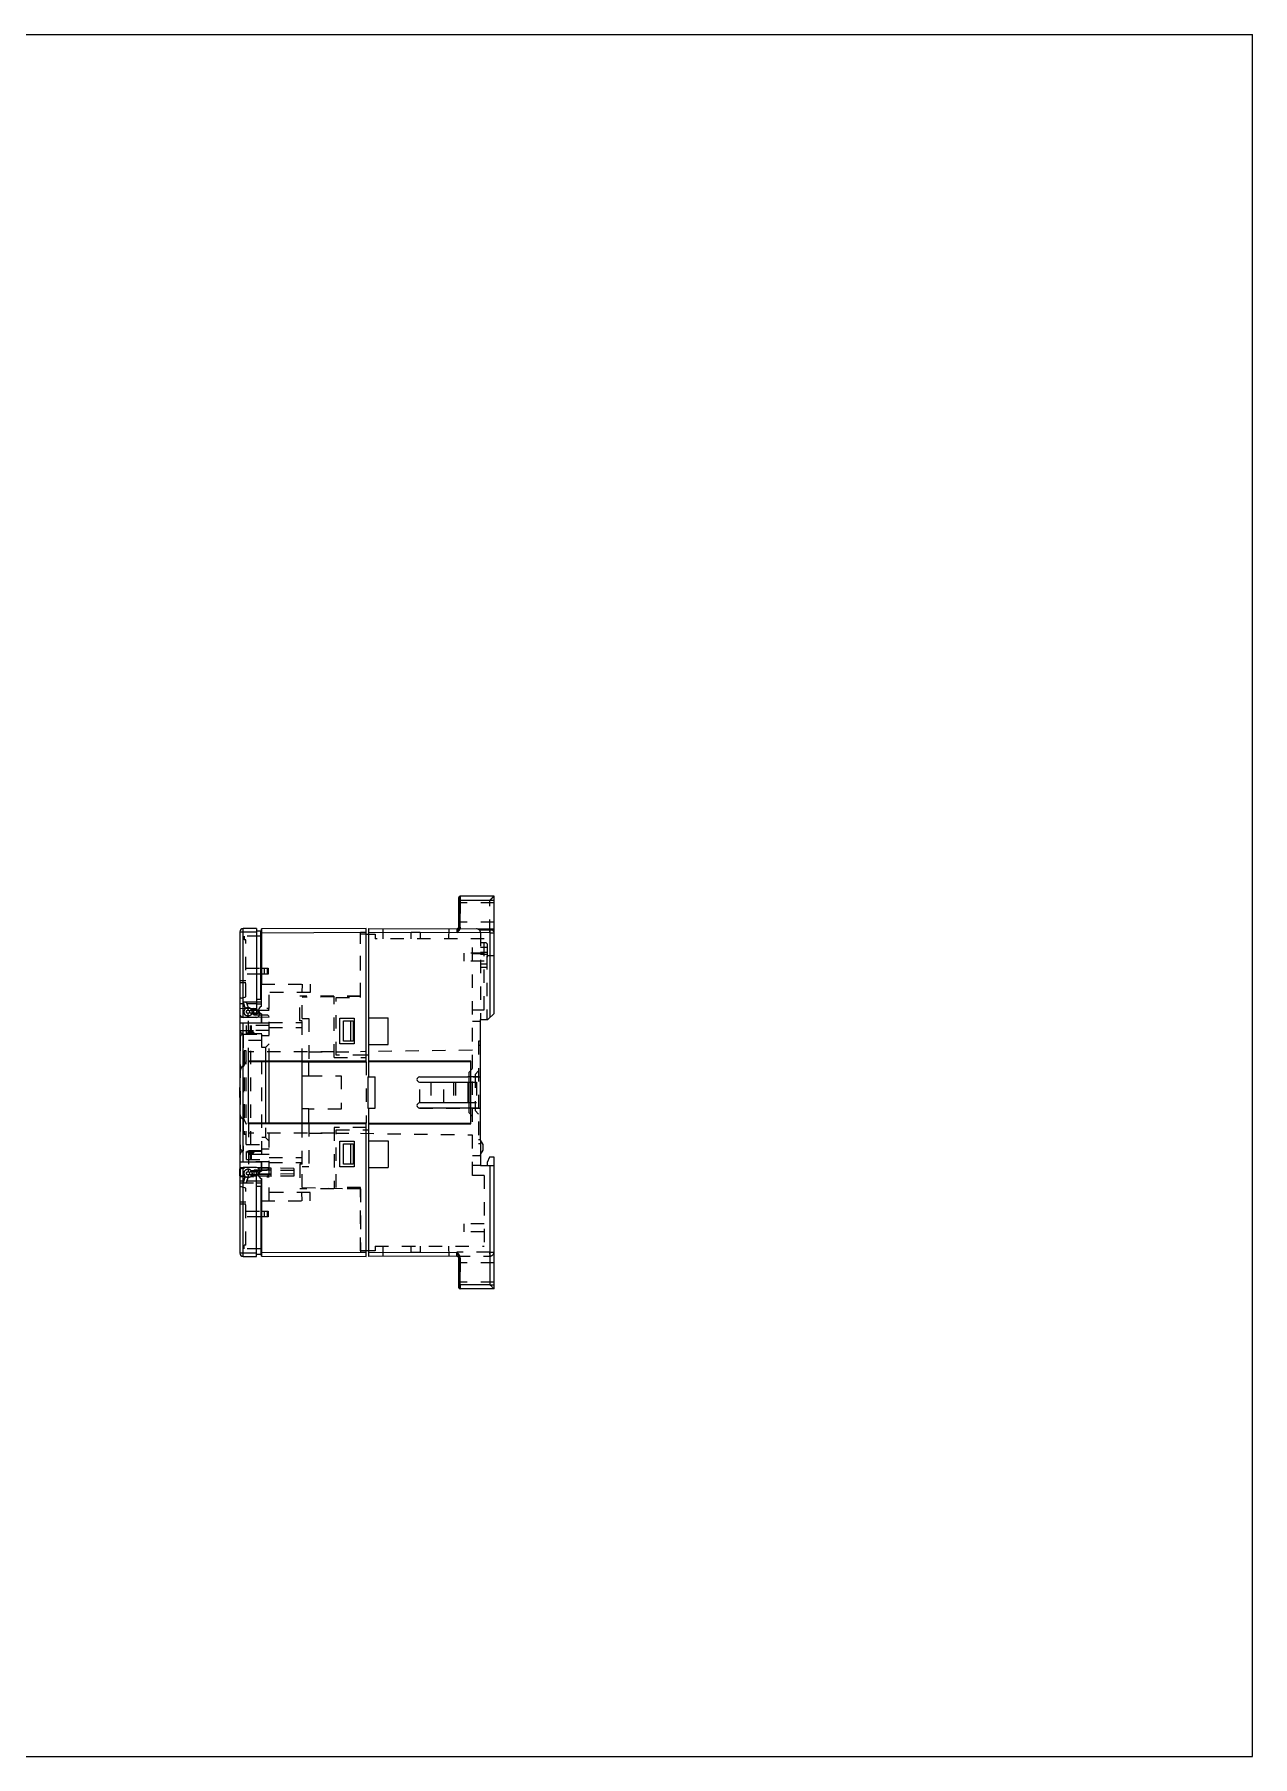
# Model space of a CAD drawing. Extents: x 0 to 594, y 0 to 420.
# Drawn here: x 297 to 594, y 0 to 420 of the extents above; entities that cross this region are included whole.
import ezdxf

# ---------------------------------------------------------------- set-up
doc = ezdxf.new("R2010")
doc.units = 0
doc.header["$LTSCALE"] = 32.67
doc.linetypes.add('HIDDEN', pattern=[0.2, 0.1, -0.1])
for name, color, linetype in [('MANIFOLD_SOLDXF_CONTINUOUS_LINE', 7, 'CONTINUOUS'), ('MANIFOLD_SOLID_BDXF_HIDDEN_LINE', 7, 'CONTINUOUS'), ('XIAO_DXF_FORMAT', 7, 'CONTINUOUS')]:
    doc.layers.add(name, color=color, linetype=linetype)

msp = doc.modelspace()

# ---------------------------------------------------------------- linework, layer by layer
at = {"layer": 'MANIFOLD_SOLDXF_CONTINUOUS_LINE', "color": 7, "linetype": 'CONTINUOUS'}
for p, q in [((400.47, 202.38), (400.47, 209.55)), ((400.47, 208.85), (409.07, 208.85)), ((400.77, 202.38), (400.77, 209.85)), ((409.07, 209.85), (400.77, 209.85)), ((409.07, 181.25), (409.07, 209.85)), ((347.87, 180.25), (347.87, 201.95)), ((351.17, 201.95), (347.87, 201.95)), ((351.17, 201.95), (351.17, 182.17)), ((352.32, 192.25), (352.32, 201.85)), ((352.32, 201.85), (352.32, 188.4)), ((377.92, 201.95), (352.35, 201.85)), ((377.92, 169.45), (377.92, 201.95)), ((378.57, 165.75), (378.57, 201.95)), ((378.57, 201.95), (409.07, 201.85)), ((400.77, 202.38), (400.47, 202.38)), ((347.07, 201.15), (347.07, 181.05)), ((347.07, 201.15), (351.17, 201.15)), ((351.17, 201.35), (352.17, 201.35)), ((352.17, 184.75), (352.17, 201.35)), ((377.92, 200.95), (352.37, 200.85)), ((352.37, 182.94), (352.37, 200.85)), ((377.92, 200.55), (378.57, 200.55)), ((408.07, 200.86), (378.57, 200.95)), ((408.07, 200.86), (408.07, 180.26)), ((408.07, 200.86), (409.07, 200.86)), ((409.07, 201.55), (408.77, 201.55)), ((352.17, 192.25), (352.32, 192.25)), ((352.32, 190.85), (352.17, 190.85)), ((352.32, 182.93), (352.32, 190.85)), ((352.32, 188.4), (352.32, 188.4)), ((347.12, 143.13), (347.12, 180.78)), ((351.17, 184.75), (352.17, 184.75)), ((352.32, 184), (351.17, 184)), ((351.17, 183.6), (352.32, 183.6)), ((351.3, 182.05), (351.52, 182.05)), ((351.52, 182.02), (351.34, 182.02)), ((351.52, 182.05), (351.52, 181.82)), ((352.32, 181.18), (352.32, 178.95)), ((352.37, 178.95), (352.37, 181.17)), ((407.57, 179.75), (409.07, 181.25)), ((347.12, 178.95), (352.37, 178.95)), ((351.17, 180.25), (347.87, 180.25)), ((347.92, 144.95), (347.92, 178.95)), ((371.42, 173.85), (371.42, 180.05)), ((371.42, 180.05), (374.92, 180.05)), ((372.37, 174.45), (372.37, 179.45)), ((372.37, 179.45), (374.67, 179.45)), ((374.17, 174.45), (374.17, 179.45)), ((374.67, 179.45), (374.67, 174.45)), ((374.92, 180.05), (374.92, 173.85)), ((378.57, 180.2), (383.27, 180.2)), ((383.27, 173.7), (383.27, 180.2)), ((405.77, 179.75), (407.57, 179.75)), ((405.77, 150.35), (405.77, 179.75)), ((374.92, 173.85), (371.42, 173.85)), ((374.67, 174.45), (372.37, 174.45)), ((378.57, 173.7), (383.27, 173.7)), ((349.22, 154.3), (349.22, 169.6)), ((377.92, 169.6), (349.22, 169.6)), ((353.42, 169.45), (349.22, 169.45)), ((353.42, 154.45), (353.42, 169.45)), ((362.27, 169.4), (353.42, 169.4)), ((354.22, 154.5), (354.22, 169.4)), ((362.27, 165.95), (362.27, 169.45)), ((362.27, 169.45), (377.92, 169.45)), ((363.87, 165.95), (363.87, 169.45)), ((378.57, 171.05), (377.92, 171.05)), ((403.37, 169.6), (378.57, 169.6)), ((403.37, 169.45), (378.57, 169.45)), ((403.37, 154.31), (403.37, 169.6)), ((362.27, 157.95), (362.27, 165.95)), ((363.87, 165.95), (362.27, 165.95)), ((378.27, 165.75), (378.27, 158.15)), ((378.27, 165.75), (380.07, 165.75)), ((380.07, 158.15), (380.07, 165.75)), ((390.89, 165.76), (402.67, 165.8)), ((390.89, 164.5), (402.97, 164.5)), ((403.37, 165.8), (402.67, 165.8)), ((402.67, 164.5), (402.67, 159.4)), ((402.97, 158.11), (402.97, 165.8)), ((346.97, 163.18), (346.97, 160.72)), ((347.12, 163.18), (346.97, 163.18)), ((346.97, 160.72), (347.12, 160.72)), ((362.27, 154.46), (362.27, 157.95)), ((363.87, 157.95), (362.27, 157.95)), ((363.87, 154.46), (363.87, 157.95)), ((378.27, 158.15), (380.07, 158.15)), ((378.57, 121.95), (378.57, 158.15)), ((402.97, 159.4), (390.89, 159.4)), ((402.67, 158.11), (390.89, 158.15)), ((403.37, 158.1), (402.67, 158.11)), ((353.42, 154.45), (349.22, 154.45)), ((377.92, 154.3), (349.22, 154.3)), ((362.27, 154.5), (353.42, 154.5)), ((377.92, 154.45), (362.27, 154.46)), ((377.92, 121.95), (377.92, 154.45)), ((377.92, 152.85), (378.57, 152.85)), ((378.57, 154.46), (403.37, 154.46)), ((378.57, 154.3), (403.37, 154.31)), ((371.42, 150.05), (374.92, 150.05)), ((371.42, 143.85), (371.42, 150.05)), ((372.37, 149.45), (374.67, 149.45)), ((372.37, 144.45), (372.37, 149.45)), ((374.17, 144.45), (374.17, 149.45)), ((374.67, 149.45), (374.67, 144.45)), ((374.92, 150.05), (374.92, 143.85)), ((378.57, 150.2), (383.27, 150.2)), ((383.27, 150.2), (383.27, 143.7)), ((406.37, 149.28), (405.77, 150.35)), ((405.77, 146.85), (406.37, 147.93)), ((406.37, 147.93), (406.37, 149.28)), ((347.12, 143.45), (347.02, 143.3)), ((347.02, 143.3), (347.02, 141.7)), ((347.07, 142.85), (347.07, 122.75)), ((352.37, 144.95), (347.12, 144.95)), ((347.87, 121.95), (347.87, 143.65)), ((351.17, 143.65), (347.87, 143.65)), ((352.32, 142.73), (352.32, 144.95)), ((352.37, 144.95), (352.37, 142.74)), ((374.92, 143.85), (371.42, 143.85)), ((374.67, 144.45), (372.37, 144.45)), ((378.57, 143.7), (383.27, 143.7)), ((405.77, 146.85), (405.77, 144.15)), ((405.77, 144.15), (409.07, 144.15)), ((407.97, 146.15), (407.37, 144.87)), ((407.37, 144.87), (407.37, 144.15)), ((409.07, 146.15), (407.97, 146.15)), ((408.07, 144.15), (408.07, 115.05)), ((409.07, 114.05), (409.07, 146.15)), ((347.07, 141.63), (347.02, 141.7)), ((351.17, 121.95), (351.17, 141.74)), ((352.32, 140.3), (351.17, 140.3)), ((351.17, 139.9), (352.32, 139.9)), ((351.17, 139.15), (352.17, 139.15)), ((351.3, 141.85), (351.52, 141.85)), ((351.34, 141.89), (351.52, 141.89)), ((351.52, 141.85), (351.52, 142.09)), ((352.17, 139.15), (352.17, 122.55)), ((352.32, 133.05), (352.32, 140.98)), ((352.37, 140.97), (352.37, 123.05)), ((352.32, 135.5), (352.32, 135.5)), ((352.32, 122.05), (352.32, 135.5)), ((352.17, 133.05), (352.32, 133.05)), ((352.32, 131.65), (352.17, 131.65)), ((352.32, 131.65), (352.32, 122.05)), ((351.17, 122.75), (347.07, 122.75)), ((347.87, 121.95), (351.17, 121.95)), ((351.17, 122.55), (352.17, 122.55)), ((352.32, 122.05), (377.92, 121.95)), ((352.37, 123.05), (377.92, 122.95)), ((378.57, 123.35), (377.92, 123.35)), ((378.57, 122.95), (399.97, 123.02)), ((399.97, 122.02), (378.57, 121.95)), ((400.47, 121.7), (400.77, 121.7)), ((400.47, 114.35), (400.47, 121.7)), ((400.77, 115.05), (400.77, 121.7)), ((408.07, 115.05), (400.47, 115.05)), ((409.07, 114.05), (400.77, 114.05))]:
    msp.add_line(p, q, dxfattribs=at)
for centre, radius, start, end in [((400.77, 209.55), 0.3, 90.0001, 179.9998), ((347.87, 201.15), 0.8, 90, 180), ((399.97, 202.38), 0.5, 269.8121, 360), ((399.97, 202.38), 0.8, 321.13, 360), ((408.07, 200.86), 1, 0, 89.8121), ((347.87, 181.05), 0.8, 180, 270), ((349.97, 180.57), 2, 23.3477, 53.0678), ((351.07, 181.05), 0.8, 277.1808, 23.3477), ((352.52, 182.05), 0.9, 99.5125, 260.4875), ((390.89, 165.13), 0.626, 90.1836, 270), ((390.89, 158.78), 0.626, 90, 269.8164), ((347.87, 142.85), 0.8, 90, 180), ((351.07, 142.86), 0.8, 336.6523, 82.8192), ((349.97, 143.34), 2, 306.9322, 336.6523), ((352.52, 141.85), 0.9, 99.5125, 260.4875), ((347.87, 122.75), 0.8, 180, 270), ((399.97, 121.52), 0.5, 0, 90.1879), ((400.77, 114.35), 0.3, 180.0004, 270.0002)]:
    msp.add_arc(centre, radius, start, end, dxfattribs=at)
for points, knots in [([(352.35, 201.85), (352.36, 201.85), (352.34, 201.77), (352.37, 201.69), (352.36, 201.5), (352.37, 201.28), (352.37, 201.11), (352.37, 201.02)], [0, 0, 0, 0, 0.047436, 0.184625, 0.401153, 0.68019, 1, 1, 1, 1]), ([(408.07, 201.86), (408.09, 201.86), (408.05, 201.75), (408.09, 201.65), (408.07, 201.42), (408.07, 201.16), (408.07, 200.96), (408.07, 200.86)], [0, 0, 0, 0, 0.048953, 0.190993, 0.412222, 0.690987, 1, 1, 1, 1]), ([(352.37, 201.02), (352.37, 201), (352.37, 200.97), (352.37, 200.91), (352.37, 200.87), (352.37, 200.85)], [0, 0, 0, 0, 0.331533, 0.665225, 1, 1, 1, 1]), ([(352.35, 122.05), (352.36, 122.05), (352.34, 122.16), (352.37, 122.26), (352.36, 122.49), (352.37, 122.75), (352.37, 122.95), (352.37, 123.05)], [0, 0, 0, 0, 0.049696, 0.191791, 0.412252, 0.690274, 1, 1, 1, 1]), ([(399.97, 122.02), (399.95, 122.02), (399.99, 122.13), (399.95, 122.23), (399.97, 122.46), (399.96, 122.72), (399.97, 122.92), (399.97, 123.02)], [0, 0, 0, 0, 0.048944, 0.190982, 0.412212, 0.69098, 1, 1, 1, 1]), ([(400.77, 121.7), (400.77, 121.75), (400.76, 121.86), (400.72, 122.04), (400.64, 122.23), (400.53, 122.42), (400.38, 122.62), (400.18, 122.82), (400.04, 122.95), (399.97, 123.02)], [0, 0, 0, 0, 0.102665, 0.214115, 0.337877, 0.477036, 0.63351, 0.807872, 1, 1, 1, 1]), ([(400.47, 121.7), (400.47, 121.74), (400.46, 121.84), (400.42, 122), (400.36, 122.17), (400.28, 122.35), (400.19, 122.56), (400.08, 122.78), (400, 122.94), (399.97, 123.02)], [0, 0, 0, 0, 0.100399, 0.211782, 0.336079, 0.47556, 0.632286, 0.807227, 1, 1, 1, 1]), ([(400.77, 114.05), (400.77, 114.07), (400.77, 114.13), (400.77, 114.27), (400.77, 114.49), (400.77, 114.75), (400.77, 114.95), (400.77, 115.05)], [0, 0, 0, 0, 0.048995, 0.191055, 0.41228, 0.691021, 1, 1, 1, 1]), ([(409.07, 114.05), (409.06, 114.06), (409.02, 114.11), (408.93, 114.2), (408.78, 114.34), (408.59, 114.54), (408.34, 114.78), (408.17, 114.96), (408.07, 115.05)], [0, 0, 0, 0, 0.030365, 0.125915, 0.267667, 0.470997, 0.711205, 1, 1, 1, 1])]:
    msp.add_open_spline(points, degree=3, knots=knots, dxfattribs=at)
at = {"layer": 'MANIFOLD_SOLID_BDXF_HIDDEN_LINE', "color": 8, "linetype": 'HIDDEN'}
for p, q in [((409.07, 208.2), (400.47, 208.2)), ((400.77, 208.85), (400.77, 202.21)), ((408.07, 200.86), (408.07, 208.85)), ((352.32, 201.85), (352.35, 201.85)), ((381.92, 201.94), (381.97, 199.45)), ((398.02, 201.89), (397.97, 199.45)), ((409.07, 203.5), (400.47, 203.5)), ((400.47, 202.21), (400.47, 202.38)), ((400.47, 202.21), (400.77, 202.21)), ((348.17, 200.05), (348.17, 199.15)), ((352.17, 200.05), (348.17, 200.05)), ((348.57, 199.15), (348.17, 199.15)), ((348.57, 185.25), (348.57, 199.15)), ((352.32, 200.85), (352.37, 200.85)), ((376.52, 185.45), (376.52, 200.95)), ((377.92, 200.95), (376.52, 200.95)), ((376.52, 185.15), (376.52, 200.55)), ((377.92, 200.55), (376.52, 200.55)), ((378.57, 200.55), (380.07, 200.55)), ((380.07, 200.55), (380.07, 199.45)), ((406.67, 199.45), (380.07, 199.45)), ((388.87, 199.45), (388.87, 200.95)), ((391.07, 200.95), (388.87, 200.95)), ((391.07, 200.95), (391.07, 199.45)), ((403.77, 141.75), (403.77, 199.45)), ((408.77, 201.55), (405.49, 201.57)), ((405.77, 200.87), (405.77, 179.75)), ((405.77, 198.54), (407.07, 198.54)), ((406.67, 182.15), (406.67, 199.45)), ((407.37, 198.24), (407.07, 198.54)), ((407.37, 198.24), (407.37, 192.44)), ((401.67, 195.95), (401.67, 193.95)), ((406.67, 195.95), (401.67, 195.95)), ((406.67, 193.95), (401.67, 193.95)), ((405.77, 195.75), (403.77, 195.75)), ((407.37, 197.34), (405.77, 197.34)), ((407.37, 196.06), (405.77, 196.06)), ((407.37, 195.62), (405.77, 195.62)), ((407.37, 193.23), (405.77, 193.23)), ((407.27, 195.25), (407.27, 179.75)), ((409.07, 195.25), (407.27, 195.25)), ((348.57, 189.15), (347.07, 189.15)), ((348.57, 192.25), (352.17, 192.25)), ((352.17, 190.85), (348.57, 190.85)), ((352.32, 190.85), (352.32, 192.25)), ((352.32, 192.25), (353.97, 192.25)), ((353.97, 190.85), (352.32, 190.85)), ((353, 192.25), (353, 190.85)), ((353.75, 192.25), (353.75, 190.85)), ((353.97, 192.25), (353.97, 190.85)), ((407.37, 192.44), (405.77, 192.44)), ((348.57, 188.7), (347.07, 188.7)), ((347.47, 184.95), (347.07, 184.95)), ((347.47, 184.95), (348.57, 185.25)), ((352.32, 188.4), (364.22, 188.4)), ((354.22, 169.4), (354.22, 188.4)), ((364.22, 186.35), (354.22, 186.35)), ((361.72, 179.45), (361.72, 185.45)), ((376.52, 185.45), (361.72, 185.45)), ((362.27, 188.4), (362.22, 186.35)), ((376.52, 185.4), (362.27, 185.15)), ((362.27, 180), (362.27, 185.15)), ((364.22, 188.4), (364.22, 186.35)), ((370.07, 170.45), (370.07, 185.45)), ((370.57, 171.05), (370.57, 185.15)), ((370.57, 185.15), (376.52, 185.15)), ((347.12, 180.78), (347.12, 184)), ((351.17, 184), (347.12, 184)), ((347.93, 183.6), (347.12, 183.6)), ((347.12, 182.45), (354.22, 182.55)), ((347.85, 183.95), (348.39, 182.45)), ((347.93, 183.6), (348.36, 182.43)), ((348.62, 183.95), (349.08, 182.7)), ((348.78, 183.6), (349.11, 182.7)), ((351.17, 183.6), (348.78, 183.6)), ((349.07, 182.05), (349.07, 182.65)), ((349.07, 180.65), (349.07, 181.25)), ((349.22, 169.6), (349.22, 181.95)), ((354.22, 181.95), (349.22, 181.95)), ((349.94, 181.17), (349.42, 181.46)), ((351.17, 182.33), (349.81, 182.33)), ((351.17, 181.03), (349.85, 181.03)), ((351.17, 182.09), (349.96, 182.09)), ((351.17, 181.26), (349.98, 181.26)), ((350.04, 182.05), (351.3, 182.05)), ((351.52, 181.25), (350.04, 181.25)), ((351.34, 182.02), (350.05, 182.02)), ((351.52, 181.29), (350.05, 181.29)), ((350.47, 181.95), (353.87, 182)), ((350.47, 180.85), (350.47, 181.95)), ((353.87, 180.81), (350.47, 180.85)), ((351.17, 182.17), (351.17, 181.03)), ((351.52, 181.82), (351.52, 181.25)), ((353.87, 182), (354.22, 182.36)), ((354.22, 180.45), (353.87, 180.81)), ((403.77, 182.15), (406.67, 182.15)), ((354.22, 180.25), (347.12, 180.35)), ((347.12, 177.1), (352.42, 177.1)), ((348.72, 176.3), (348.72, 178.3)), ((354.22, 178.3), (348.72, 178.3)), ((349.13, 176.15), (349.13, 176.4)), ((349.13, 176.4), (350.41, 176.4)), ((349.17, 176.63), (350.37, 176.63)), ((354.22, 178.85), (349.22, 178.85)), ((354.22, 177.05), (349.22, 177.05)), ((349.57, 178.3), (349.57, 176.3)), ((349.77, 176.15), (349.77, 176.63)), ((349.87, 178.3), (349.87, 176.3)), ((350.41, 176.15), (350.41, 176.4)), ((352.42, 146.8), (352.42, 177.1)), ((354.22, 179.05), (362.27, 179.05)), ((354.22, 177.8), (362.27, 177.8)), ((362.27, 179.45), (361.72, 179.45)), ((362.27, 180), (363.87, 180)), ((362.27, 169.45), (362.27, 179.45)), ((363.87, 180), (363.87, 169.45)), ((405.77, 179.25), (403.77, 179.25)), ((347.12, 175.35), (347.12, 148.55)), ((352.42, 176.3), (347.92, 176.3)), ((347.92, 176.15), (347.92, 168.4)), ((347.92, 176.15), (352.42, 176.15)), ((348.62, 149.25), (348.62, 174.65)), ((352.42, 174.65), (348.62, 174.65)), ((349.77, 149.25), (349.77, 174.65)), ((352.42, 174.65), (352.42, 176.15)), ((354.22, 175.75), (352.42, 175.75)), ((353.32, 172.95), (352.42, 172.95)), ((354.22, 173.85), (353.32, 172.95)), ((353.32, 172.95), (353.32, 150.95)), ((403.77, 172.28), (376.52, 171.9)), ((405.77, 174.45), (405.27, 174.45)), ((405.27, 174.45), (405.27, 149.45)), ((405.77, 173.45), (405.27, 173.45)), ((347.92, 168.4), (348.02, 168.4)), ((348.02, 155.5), (348.02, 168.4)), ((348.12, 172.15), (348.12, 151.75)), ((348.62, 172.15), (348.12, 172.15)), ((370.07, 171.9), (349.22, 171.9)), ((363.87, 171.9), (376.52, 171.9)), ((370.07, 170.45), (377.92, 170.45)), ((377.92, 171.05), (370.57, 171.05)), ((377.92, 169.45), (377.92, 154.45)), ((362.27, 157.95), (362.27, 165.95)), ((363.87, 166), (371.77, 166)), ((371.77, 166), (371.77, 157.9)), ((390.89, 165.76), (405.77, 165.8)), ((390.97, 159.4), (390.97, 164.5)), ((393.67, 164.5), (393.67, 159.4)), ((396.82, 159.4), (396.82, 164.5)), ((399.17, 164.5), (399.17, 159.4)), ((399.67, 164.5), (399.67, 159.4)), ((402.97, 166.95), (403.77, 167.8)), ((402.97, 165.8), (402.97, 166.95)), ((402.97, 164.5), (404.77, 164.5)), ((405.27, 165.8), (403.37, 165.8)), ((404.47, 166.35), (405.27, 167.2)), ((404.47, 166.35), (404.47, 157.55)), ((404.77, 164.5), (404.77, 159.4)), ((346.97, 163.15), (347.12, 163.15)), ((347.12, 161.95), (346.97, 161.95)), ((347.12, 160.76), (346.97, 160.76)), ((347.92, 155.5), (347.92, 147.75)), ((348.02, 155.5), (347.92, 155.5)), ((371.77, 157.9), (363.87, 157.9)), ((390.89, 158.15), (405.77, 158.1)), ((404.77, 159.4), (402.97, 159.4)), ((402.97, 156.96), (402.97, 158.11)), ((402.97, 156.96), (403.77, 156.11)), ((405.27, 158.1), (403.37, 158.1)), ((404.47, 157.55), (405.27, 156.7)), ((348.62, 151.75), (348.12, 151.75)), ((349.22, 154.3), (349.22, 141.95)), ((370.07, 152), (349.22, 152)), ((354.22, 135.5), (354.22, 154.5)), ((362.27, 144.45), (362.27, 154.46)), ((363.87, 154.46), (363.87, 143.9)), ((363.87, 152), (376.52, 152)), ((370.07, 153.45), (370.07, 138.45)), ((377.92, 153.45), (370.07, 153.45)), ((370.57, 138.75), (370.57, 152.85)), ((370.57, 152.85), (377.92, 152.85)), ((376.52, 152), (403.77, 151.62)), ((352.42, 147.75), (347.92, 147.75)), ((352.42, 147.6), (347.92, 147.6)), ((348.62, 149.25), (352.42, 149.25)), ((348.72, 145.6), (348.72, 147.6)), ((349.13, 147.5), (349.13, 147.75)), ((350.41, 147.5), (349.13, 147.5)), ((350.37, 147.28), (349.17, 147.28)), ((349.57, 147.6), (349.57, 145.6)), ((349.77, 147.75), (349.77, 147.28)), ((349.87, 147.6), (349.87, 145.6)), ((350.41, 147.5), (350.41, 147.75)), ((353.32, 150.95), (352.42, 150.95)), ((352.42, 147.75), (352.42, 149.25)), ((354.22, 148.15), (352.42, 148.15)), ((354.22, 150.05), (353.32, 150.95)), ((405.77, 150.45), (405.27, 150.45)), ((405.77, 149.45), (405.27, 149.45)), ((405.96, 150.02), (405.77, 150.02)), ((405.77, 150.02), (405.77, 146.85)), ((352.42, 146.8), (347.12, 146.8)), ((354.22, 143.65), (347.12, 143.55)), ((354.72, 143.5), (347.12, 143.45)), ((347.12, 143.45), (347.12, 141.55)), ((347.12, 139.9), (347.12, 143.13)), ((348.72, 145.6), (354.22, 145.6)), ((349.07, 143.25), (349.07, 142.65)), ((354.22, 146.85), (349.22, 146.85)), ((354.22, 145.05), (349.22, 145.05)), ((351.17, 142.88), (349.85, 142.88)), ((353.87, 143.1), (350.47, 143.05)), ((350.47, 143.05), (350.47, 141.95)), ((350.47, 143), (350.47, 142)), ((350.47, 143), (354.72, 143)), ((351.17, 141.74), (351.17, 142.88)), ((353.47, 143.1), (351.47, 143)), ((353.47, 143.1), (354.72, 143.1)), ((353.87, 143.1), (354.22, 143.46)), ((354.22, 146.1), (362.27, 146.1)), ((354.22, 144.85), (362.27, 144.85)), ((354.72, 141.5), (354.72, 143.5)), ((360.22, 143.45), (354.72, 143.5)), ((360.22, 142.91), (354.72, 143)), ((360.22, 143.45), (360.22, 141.55)), ((361.72, 144.45), (361.72, 138.45)), ((362.27, 144.45), (361.72, 144.45)), ((362.27, 138.75), (362.27, 143.9)), ((362.27, 143.9), (363.87, 143.9)), ((403.77, 146.6), (405.77, 146.6)), ((405.77, 144.15), (403.77, 144.15)), ((347.07, 141.63), (347.12, 141.55)), ((347.47, 138.95), (347.07, 138.95)), ((354.72, 141.5), (347.12, 141.55)), ((347.12, 141.45), (354.22, 141.35)), ((347.93, 140.3), (347.12, 140.3)), ((347.12, 139.9), (351.17, 139.9)), ((348.57, 138.65), (347.47, 138.95)), ((348.39, 141.45), (347.85, 139.96)), ((348.36, 141.48), (347.93, 140.3)), ((348.57, 124.75), (348.57, 138.65)), ((349.08, 141.2), (348.62, 139.96)), ((348.78, 140.3), (349.11, 141.2)), ((351.17, 140.3), (348.78, 140.3)), ((349.07, 141.85), (349.07, 141.25)), ((349.22, 141.95), (354.22, 141.95)), ((349.94, 142.74), (349.42, 142.45)), ((351.17, 141.58), (349.81, 141.58)), ((349.96, 141.81), (351.17, 141.81)), ((351.17, 142.64), (349.98, 142.64)), ((351.52, 142.65), (350.04, 142.65)), ((350.04, 141.85), (351.3, 141.85)), ((351.52, 142.62), (350.05, 142.62)), ((351.34, 141.89), (350.05, 141.89)), ((354.72, 142), (350.47, 142)), ((350.47, 141.95), (353.87, 141.91)), ((353.47, 141.9), (351.47, 142)), ((351.52, 142.09), (351.52, 142.65)), ((354.72, 141.9), (353.47, 141.9)), ((354.22, 141.55), (353.87, 141.91)), ((360.22, 142.1), (354.72, 142)), ((360.22, 141.55), (354.72, 141.5)), ((362.27, 138.75), (376.52, 138.5)), ((376.52, 138.75), (370.57, 138.75)), ((376.52, 123.35), (376.52, 138.75)), ((406.67, 141.75), (403.77, 141.75)), ((406.67, 141.75), (406.67, 124.45)), ((348.57, 135.2), (347.07, 135.2)), ((348.57, 134.75), (347.07, 134.75)), ((352.32, 135.5), (364.22, 135.5)), ((364.22, 137.55), (354.22, 137.55)), ((376.52, 138.45), (361.72, 138.45)), ((362.27, 135.5), (362.22, 137.55)), ((364.22, 135.5), (364.22, 137.55)), ((376.52, 138.45), (376.52, 122.95)), ((348.57, 133.05), (352.17, 133.05)), ((352.17, 131.65), (348.57, 131.65)), ((352.32, 133.05), (353.97, 133.05)), ((352.32, 133.05), (352.32, 131.65)), ((353.97, 131.65), (352.32, 131.65)), ((353, 133.05), (353, 131.65)), ((353.75, 133.05), (353.75, 131.65)), ((353.97, 133.05), (353.97, 131.65)), ((406.67, 129.95), (401.67, 129.95)), ((401.67, 129.95), (401.67, 127.95)), ((406.67, 127.95), (401.67, 127.95)), ((348.57, 124.75), (348.17, 124.75)), ((348.17, 123.85), (348.17, 124.75)), ((352.17, 123.85), (348.17, 123.85)), ((352.37, 123.05), (352.32, 123.05)), ((352.32, 122.05), (352.32, 122.05)), ((377.92, 123.35), (376.52, 123.35)), ((377.92, 122.95), (376.52, 122.95)), ((380.07, 123.35), (378.57, 123.35)), ((380.07, 124.45), (406.67, 124.45)), ((380.07, 124.45), (380.07, 123.35)), ((381.97, 124.45), (381.92, 121.96)), ((388.87, 122.95), (388.87, 124.45)), ((391.07, 122.95), (388.87, 122.95)), ((391.07, 124.45), (391.07, 122.95)), ((397.97, 124.45), (398.02, 122.02)), ((408.07, 123.05), (399.97, 123.02)), ((399.97, 122.02), (408.07, 122.05)), ((408.07, 123.05), (409.07, 123.05)), ((400.77, 121.52), (400.47, 121.52)), ((409.07, 120.4), (400.47, 120.4)), ((400.77, 121.52), (400.77, 114.05)), ((409.07, 115.7), (400.47, 115.7)), ((408.07, 115.05), (409.07, 115.05))]:
    msp.add_line(p, q, dxfattribs=at)
for centre, radius in [((349.07, 181.65), 1.05), ((349.07, 181.65), 0.4), ((349.07, 142.25), 1.05), ((349.07, 142.25), 0.4)]:
    msp.add_circle(centre, radius, dxfattribs=at)
for centre, radius, start, end in [((404.77, 200.87), 1, 0, 89.8121), ((349.07, 181.65), 1, 32.5378, 330.8669), ((349.07, 181.65), 0.992, 336.851, 26.3957), ((347.92, 177.1), 0.8, 180, 270), ((349.37, 176.17), 0.5, 113.581, 181.8916), ((349.77, 175.25), 1.5, 66.4217, 113.5783), ((350.17, 176.17), 0.5, 358.1084, 66.419), ((347.92, 175.35), 0.8, 90, 180), ((347.92, 148.55), 0.8, 180, 270), ((347.92, 146.8), 0.8, 90, 180), ((349.37, 147.74), 0.5, 178.1081, 246.4219), ((349.77, 148.65), 1.5, 246.4217, 293.5783), ((350.17, 147.74), 0.5, 293.5782, 1.8919), ((349.07, 142.25), 1, 29.1331, 327.4622), ((349.07, 142.25), 0.992, 333.6042, 23.149), ((399.97, 121.52), 0.8, 0, 38.87), ((408.07, 123.05), 1, 270.1879, 360)]:
    msp.add_arc(centre, radius, start, end, dxfattribs=at)
for points, knots in [([(400.77, 209.85), (400.77, 209.84), (400.77, 209.77), (400.77, 209.64), (400.77, 209.42), (400.77, 209.15), (400.77, 208.96), (400.77, 208.85)], [0, 0, 0, 0, 0.048995, 0.191055, 0.41228, 0.691021, 1, 1, 1, 1]), ([(409.07, 209.85), (409.06, 209.84), (409.02, 209.8), (408.93, 209.71), (408.78, 209.57), (408.59, 209.37), (408.34, 209.13), (408.17, 208.95), (408.07, 208.85)], [0, 0, 0, 0, 0.030369, 0.125918, 0.26767, 0.470999, 0.711207, 1, 1, 1, 1]), ([(399.97, 201.88), (399.95, 201.88), (399.99, 201.78), (399.95, 201.68), (399.97, 201.45), (399.96, 201.18), (399.97, 200.99), (399.97, 200.88)], [0, 0, 0, 0, 0.048944, 0.190982, 0.412213, 0.69098, 1, 1, 1, 1]), ([(400.47, 202.21), (400.47, 202.16), (400.46, 202.06), (400.42, 201.91), (400.36, 201.74), (400.28, 201.55), (400.19, 201.35), (400.08, 201.13), (400, 200.97), (399.97, 200.88)], [0, 0, 0, 0, 0.100343, 0.211682, 0.335935, 0.475372, 0.632067, 0.807054, 1, 1, 1, 1]), ([(400.77, 202.21), (400.77, 202.16), (400.76, 202.04), (400.72, 201.87), (400.64, 201.68), (400.53, 201.49), (400.38, 201.29), (400.18, 201.09), (400.04, 200.95), (399.97, 200.88)], [0, 0, 0, 0, 0.102775, 0.214225, 0.337936, 0.477038, 0.63348, 0.80784, 1, 1, 1, 1]), ([(347.85, 183.95), (347.84, 183.96), (347.85, 183.98), (347.89, 184), (347.92, 184), (347.94, 184)], [0, 0, 0, 0, 0.264975, 0.561062, 1, 1, 1, 1]), ([(347.85, 183.95), (347.85, 183.92), (347.86, 183.85), (347.89, 183.73), (347.92, 183.65), (347.93, 183.6)], [0, 0, 0, 0, 0.249113, 0.591525, 1, 1, 1, 1]), ([(348.48, 184), (348.5, 184), (348.54, 184), (348.59, 183.98), (348.62, 183.96), (348.62, 183.95)], [0, 0, 0, 0, 0.384462, 0.700661, 1, 1, 1, 1]), ([(348.62, 183.95), (348.64, 183.92), (348.68, 183.85), (348.73, 183.73), (348.77, 183.65), (348.78, 183.6)], [0, 0, 0, 0, 0.272142, 0.618264, 1, 1, 1, 1]), ([(349.41, 181.87), (349.46, 181.9), (349.56, 181.96), (349.69, 182.05), (349.8, 182.12), (349.87, 182.17), (349.9, 182.19), (349.91, 182.19)], [0, 0, 0, 0, 0.307388, 0.586118, 0.807898, 0.950771, 1, 1, 1, 1]), ([(349.91, 182.19), (349.92, 182.18), (349.93, 182.16), (349.94, 182.13), (349.95, 182.11), (349.96, 182.09)], [0, 0, 0, 0, 0.316269, 0.648973, 1, 1, 1, 1]), ([(349.96, 182.09), (349.95, 182.11), (349.94, 182.13), (349.93, 182.16), (349.92, 182.18), (349.91, 182.19)], [0, 0, 0, 0, 0.349623, 0.682969, 1, 1, 1, 1]), ([(349.98, 181.26), (349.98, 181.25), (349.97, 181.23), (349.96, 181.2), (349.95, 181.18), (349.94, 181.17)], [0, 0, 0, 0, 0.35135, 0.684753, 1, 1, 1, 1]), ([(349.94, 181.17), (349.95, 181.18), (349.96, 181.2), (349.97, 181.23), (349.98, 181.25), (349.98, 181.26)], [0, 0, 0, 0, 0.314345, 0.647075, 1, 1, 1, 1]), ([(347.92, 168.4), (347.9, 168.4), (347.86, 168.4), (347.8, 168.39), (347.73, 168.36), (347.67, 168.32), (347.6, 168.27), (347.54, 168.21), (347.47, 168.12), (347.41, 168.02), (347.35, 167.9), (347.3, 167.77), (347.25, 167.61), (347.2, 167.42), (347.17, 167.21), (347.14, 166.98), (347.12, 166.71), (347.12, 166.52), (347.12, 166.42)], [0, 0, 0, 0, 0.02567, 0.052371, 0.081203, 0.113214, 0.149268, 0.18977, 0.23522, 0.286196, 0.343387, 0.40767, 0.479891, 0.560997, 0.652203, 0.75484, 0.870253, 1, 1, 1, 1]), ([(348.62, 169.67), (348.55, 169.53), (348.41, 169.25), (348.21, 168.83), (348.08, 168.55), (348.02, 168.4)], [0, 0, 0, 0, 0.333366, 0.666684, 1, 1, 1, 1]), ([(347.92, 155.5), (347.9, 155.5), (347.86, 155.51), (347.8, 155.52), (347.73, 155.55), (347.67, 155.58), (347.6, 155.63), (347.54, 155.7), (347.47, 155.78), (347.41, 155.88), (347.35, 156), (347.3, 156.14), (347.25, 156.3), (347.2, 156.48), (347.17, 156.69), (347.14, 156.93), (347.12, 157.2), (347.12, 157.38), (347.12, 157.48)], [0, 0, 0, 0, 0.025669, 0.052372, 0.081211, 0.113225, 0.149278, 0.189778, 0.235225, 0.286197, 0.343386, 0.407666, 0.479884, 0.560988, 0.652193, 0.75483, 0.870247, 1, 1, 1, 1]), ([(348.02, 155.5), (348.08, 155.36), (348.21, 155.08), (348.41, 154.66), (348.55, 154.38), (348.62, 154.24)], [0, 0, 0, 0, 0.333338, 0.666669, 1, 1, 1, 1]), ([(347.85, 139.96), (347.84, 139.95), (347.85, 139.92), (347.89, 139.9), (347.92, 139.9), (347.94, 139.9)], [0, 0, 0, 0, 0.267752, 0.565011, 1, 1, 1, 1]), ([(347.85, 139.96), (347.85, 139.99), (347.86, 140.06), (347.89, 140.17), (347.92, 140.26), (347.93, 140.3)], [0, 0, 0, 0, 0.249953, 0.5925, 1, 1, 1, 1]), ([(348.48, 139.9), (348.5, 139.9), (348.54, 139.91), (348.59, 139.92), (348.61, 139.95), (348.62, 139.96)], [0, 0, 0, 0, 0.37462, 0.68994, 1, 1, 1, 1]), ([(348.62, 139.96), (348.64, 139.99), (348.68, 140.06), (348.73, 140.17), (348.77, 140.26), (348.78, 140.3)], [0, 0, 0, 0, 0.272245, 0.618316, 1, 1, 1, 1]), ([(349.41, 142.04), (349.46, 142.01), (349.56, 141.94), (349.69, 141.86), (349.8, 141.79), (349.87, 141.74), (349.9, 141.72), (349.91, 141.72)], [0, 0, 0, 0, 0.3074, 0.586122, 0.807902, 0.95077, 1, 1, 1, 1]), ([(349.91, 141.72), (349.92, 141.73), (349.93, 141.75), (349.94, 141.78), (349.95, 141.8), (349.96, 141.81)], [0, 0, 0, 0, 0.319177, 0.652035, 1, 1, 1, 1]), ([(349.96, 141.81), (349.95, 141.8), (349.94, 141.78), (349.93, 141.75), (349.92, 141.73), (349.91, 141.72)], [0, 0, 0, 0, 0.347571, 0.680966, 1, 1, 1, 1]), ([(349.98, 142.64), (349.98, 142.66), (349.97, 142.68), (349.96, 142.71), (349.95, 142.73), (349.94, 142.74)], [0, 0, 0, 0, 0.349564, 0.683012, 1, 1, 1, 1]), ([(349.94, 142.74), (349.95, 142.73), (349.96, 142.71), (349.97, 142.68), (349.98, 142.66), (349.98, 142.64)], [0, 0, 0, 0, 0.317191, 0.65008, 1, 1, 1, 1]), ([(408.07, 122.05), (408.09, 122.05), (408.05, 122.15), (408.09, 122.25), (408.07, 122.49), (408.07, 122.75), (408.07, 122.95), (408.07, 123.05)], [0, 0, 0, 0, 0.048953, 0.190993, 0.412222, 0.690987, 1, 1, 1, 1])]:
    msp.add_open_spline(points, degree=3, knots=knots, dxfattribs=at)
at = {"layer": 'XIAO_DXF_FORMAT', "color": 7, "linetype": 'CONTINUOUS'}
for p, q in [((0, 420), (594, 420)), ((594, 0), (594, 420)), ((0, 0), (594, 0))]:
    msp.add_line(p, q, dxfattribs=at)

doc.saveas('drawing.dxf')
